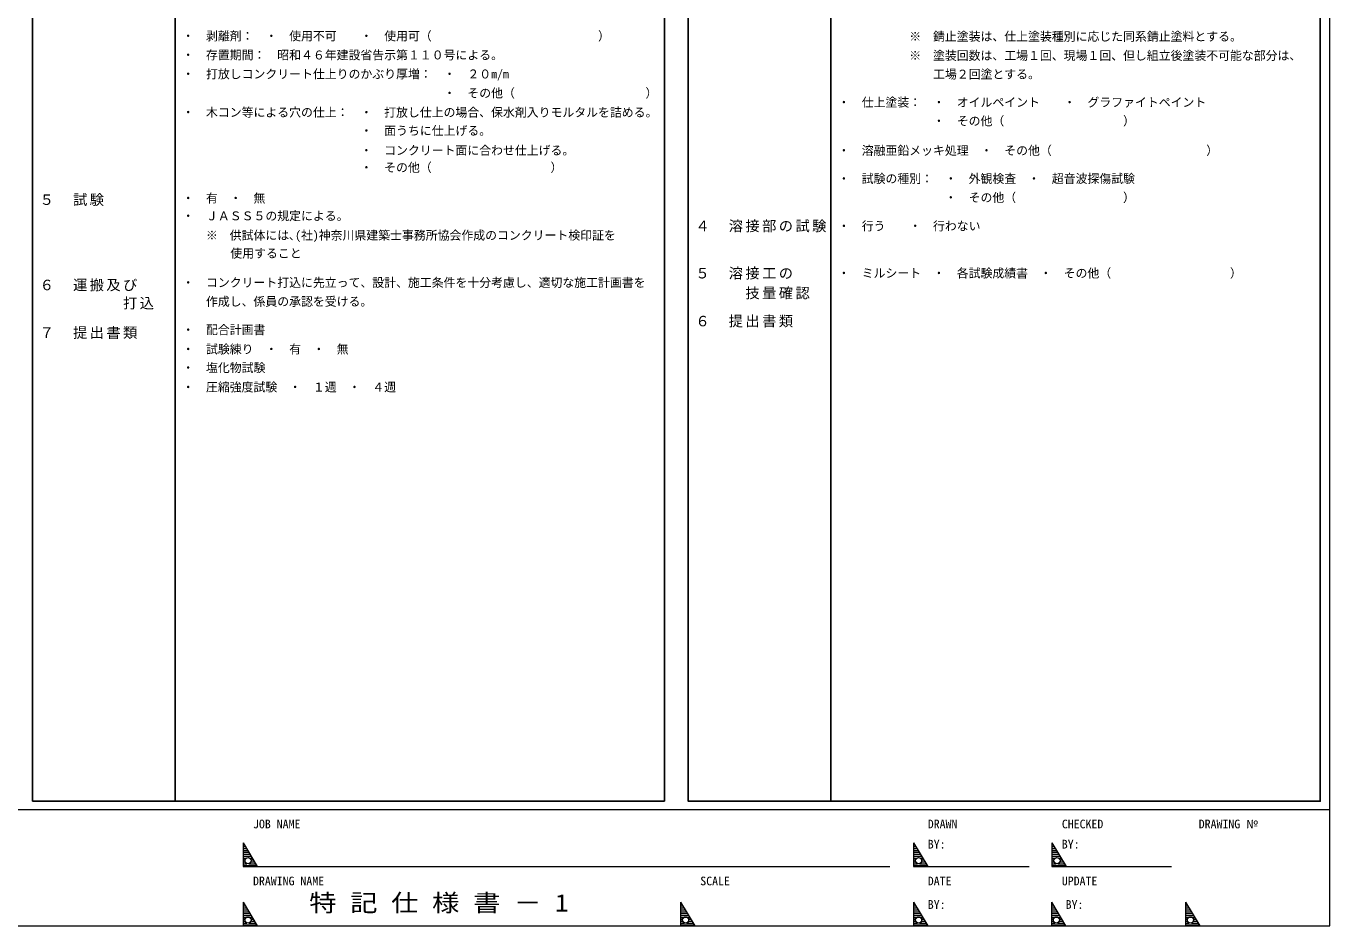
# Model space of a CAD drawing. Units: millimetres on the paper, with parts at other scales. Extents: x -281 to 274, y -183 to 198.
# Drawn here: x -0.2 to 274.2, y -183 to 6.5 of the extents above; entities that cross this region are included whole.
import ezdxf
from ezdxf.enums import TextEntityAlignment as Align

# ---------------------------------------------------------------- set-up
doc = ezdxf.new("R2010")
doc.units = ezdxf.units.MM
for name, color, linetype in [('1-B', 6, 'Continuous'), ('1-C', 6, 'Continuous'), ('1-E_ハッチ', 6, 'Continuous'), ('C-6_ 文  字', 7, 'Continuous')]:
    doc.layers.add(name, color=color, linetype=linetype)
doc.layers.add('1-D', color=3, linetype='Continuous', lineweight=25)
doc.layers.add('C-0_ 通り芯', color=2, linetype='Continuous', lineweight=9)
doc.styles.add('ＭＳ ゴシック', font='')
doc.styles.get('ＭＳ ゴシック').set_extended_font_data('MS Gothic')

msp = doc.modelspace()

# ---------------------------------------------------------------- linework, layer by layer
at = {"layer": '1-D'}
for p, q in [((1.155, -156.72), (1.155, 113.281)), ((31.155, 113.281), (31.155, -156.72)), ((134.155, 113.281), (134.155, -156.72)), ((169.155, 81.281), (169.155, -156.72)), ((1.155, -156.72), (134.155, -156.72))]:
    msp.add_line(p, q, dxfattribs=at)
msp.add_lwpolyline([(139.155, 81.281), (139.155, -156.72), (272.155, -156.72), (272.155, 81.281)], dxfattribs=at)
at = {"layer": 'C-0_ 通り芯', "color": 7, "lineweight": 18}
msp.add_line((-280.946, -158.475), (274.192, -158.475), dxfattribs=at)
at = {"layer": 'C-0_ 通り芯'}
for p, q in [((45.459, -165.475), (45.459, -170.475)), ((45.459, -165.475), (48.459, -170.475)), ((45.459, -165.875), (45.699, -165.875)), ((45.459, -166.275), (45.939, -166.275)), ((45.459, -166.675), (46.179, -166.675)), ((45.459, -167.075), (46.419, -167.075)), ((186.559, -165.475), (186.559, -170.475)), ((186.559, -165.475), (189.559, -170.475)), ((186.559, -165.875), (186.799, -165.875)), ((186.559, -166.275), (187.039, -166.275)), ((186.559, -166.675), (187.279, -166.675)), ((186.559, -167.075), (187.519, -167.075)), ((215.674, -165.475), (215.674, -170.475)), ((215.674, -165.475), (218.674, -170.475)), ((215.674, -165.875), (215.914, -165.875)), ((215.674, -166.275), (216.154, -166.275)), ((215.674, -166.675), (216.394, -166.675)), ((215.674, -167.075), (216.634, -167.075)), ((45.459, -167.475), (46.659, -167.475)), ((45.459, -167.875), (46.899, -167.875)), ((45.459, -168.275), (47.139, -168.275)), ((45.459, -168.675), (46.11, -168.675)), ((45.459, -169.075), (45.836, -169.075)), ((45.459, -169.475), (45.853, -169.475)), ((45.459, -169.875), (46.27, -169.875)), ((46.739, -169.875), (48.099, -169.875)), ((46.916, -168.675), (47.379, -168.675)), ((47.201, -169.475), (47.859, -169.475)), ((47.213, -169.075), (47.619, -169.075)), ((186.559, -167.475), (187.759, -167.475)), ((186.559, -167.875), (187.999, -167.875)), ((186.559, -168.275), (188.239, -168.275)), ((186.559, -168.675), (187.21, -168.675)), ((186.559, -169.075), (186.936, -169.075)), ((186.559, -169.475), (186.953, -169.475)), ((186.559, -169.875), (187.37, -169.875)), ((187.839, -169.875), (189.199, -169.875)), ((188.016, -168.675), (188.479, -168.675)), ((188.302, -169.475), (188.959, -169.475)), ((188.313, -169.075), (188.719, -169.075)), ((215.674, -167.475), (216.874, -167.475)), ((215.674, -167.875), (217.114, -167.875)), ((215.674, -168.275), (217.354, -168.275)), ((215.674, -168.675), (216.326, -168.675)), ((215.674, -169.075), (216.052, -169.075)), ((215.674, -169.475), (216.069, -169.475)), ((215.674, -169.875), (216.486, -169.875)), ((216.955, -169.875), (218.314, -169.875)), ((217.132, -168.675), (217.594, -168.675)), ((217.417, -169.475), (218.074, -169.475)), ((217.429, -169.075), (217.834, -169.075)), ((45.459, -170.275), (48.339, -170.275)), ((186.559, -170.275), (189.439, -170.275)), ((215.674, -170.275), (218.554, -170.275)), ((45.459, -177.975), (45.459, -182.975)), ((45.459, -177.975), (48.459, -182.975)), ((137.521, -177.975), (137.521, -182.975)), ((137.521, -177.975), (140.521, -182.975)), ((186.559, -177.975), (186.559, -182.975)), ((186.559, -177.975), (189.559, -182.975)), ((215.573, -177.975), (215.573, -182.975)), ((215.573, -177.975), (218.572, -182.975)), ((243.784, -177.975), (243.784, -182.975)), ((243.784, -177.975), (246.784, -182.975)), ((45.459, -178.375), (45.699, -178.375)), ((45.459, -178.775), (45.939, -178.775)), ((45.459, -179.175), (46.179, -179.175)), ((45.459, -179.575), (46.419, -179.575)), ((45.459, -179.975), (46.659, -179.975)), ((45.459, -180.375), (46.899, -180.375)), ((45.459, -180.775), (47.139, -180.775)), ((137.521, -178.375), (137.761, -178.375)), ((137.521, -178.775), (138.001, -178.775)), ((137.521, -179.175), (138.241, -179.175)), ((137.521, -179.575), (138.481, -179.575)), ((137.521, -179.975), (138.721, -179.975)), ((137.521, -180.375), (138.961, -180.375)), ((137.521, -180.775), (139.201, -180.775)), ((186.559, -178.375), (186.799, -178.375)), ((186.559, -178.775), (187.039, -178.775)), ((186.559, -179.175), (187.279, -179.175)), ((186.559, -179.575), (187.519, -179.575)), ((186.559, -179.975), (187.759, -179.975)), ((186.559, -180.375), (187.999, -180.375)), ((186.559, -180.775), (188.239, -180.775)), ((215.573, -178.375), (215.813, -178.375)), ((215.573, -178.775), (216.053, -178.775)), ((215.573, -179.175), (216.293, -179.175)), ((215.573, -179.575), (216.532, -179.575)), ((215.573, -179.975), (216.772, -179.975)), ((215.573, -180.375), (217.012, -180.375)), ((215.573, -180.775), (217.252, -180.775)), ((243.784, -178.375), (244.024, -178.375)), ((243.784, -178.775), (244.264, -178.775)), ((243.784, -179.175), (244.504, -179.175)), ((243.784, -179.575), (244.744, -179.575)), ((243.784, -179.975), (244.984, -179.975)), ((243.784, -180.375), (245.224, -180.375)), ((243.784, -180.775), (245.464, -180.775)), ((45.459, -181.175), (46.11, -181.175)), ((45.459, -181.575), (45.836, -181.575)), ((45.459, -181.975), (45.853, -181.975)), ((45.459, -182.375), (46.27, -182.375)), ((45.459, -182.775), (48.339, -182.775)), ((46.739, -182.375), (48.099, -182.375)), ((46.916, -181.175), (47.379, -181.175)), ((47.201, -181.975), (47.859, -181.975)), ((47.213, -181.575), (47.619, -181.575)), ((137.521, -181.175), (138.173, -181.175)), ((137.521, -181.575), (137.899, -181.575)), ((137.521, -181.975), (137.916, -181.975)), ((137.521, -182.375), (138.333, -182.375)), ((137.521, -182.775), (140.401, -182.775)), ((138.801, -182.375), (140.161, -182.375)), ((138.979, -181.175), (139.441, -181.175)), ((139.264, -181.975), (139.921, -181.975)), ((139.276, -181.575), (139.681, -181.575)), ((186.559, -181.175), (187.21, -181.175)), ((186.559, -181.575), (186.936, -181.575)), ((186.559, -181.975), (186.953, -181.975)), ((186.559, -182.375), (187.37, -182.375)), ((186.559, -182.775), (189.439, -182.775)), ((187.839, -182.375), (189.199, -182.375)), ((188.016, -181.175), (188.479, -181.175)), ((188.302, -181.975), (188.959, -181.975)), ((188.313, -181.575), (188.719, -181.575)), ((215.573, -181.175), (216.224, -181.175)), ((215.573, -181.575), (215.95, -181.575)), ((215.573, -181.975), (215.967, -181.975)), ((215.573, -182.375), (216.384, -182.375)), ((215.573, -182.775), (218.453, -182.775)), ((216.853, -182.375), (218.213, -182.375)), ((217.03, -181.175), (217.492, -181.175)), ((217.315, -181.975), (217.973, -181.975)), ((217.327, -181.575), (217.733, -181.575)), ((243.784, -181.175), (244.435, -181.175)), ((243.784, -181.575), (244.161, -181.575)), ((243.784, -181.975), (244.178, -181.975)), ((243.784, -182.375), (244.595, -182.375)), ((243.784, -182.775), (246.664, -182.775)), ((245.064, -182.375), (246.424, -182.375)), ((245.241, -181.175), (245.704, -181.175)), ((245.527, -181.975), (246.184, -181.975)), ((245.538, -181.575), (245.944, -181.575))]:
    msp.add_line(p, q, dxfattribs=at)
at = {"layer": 'C-0_ 通り芯', "color": 5}
for p, q in [((45.459, -170.475), (181.559, -170.475)), ((186.559, -170.475), (210.877, -170.475)), ((215.674, -170.475), (240.886, -170.475))]:
    msp.add_line(p, q, dxfattribs=at)
at = {"layer": 'C-0_ 通り芯', "color": 7, "lineweight": 18}
msp.add_lwpolyline([(-280.946, -182.975), (274.192, -182.975), (274.192, 197.842)], dxfattribs=at)
at = {"layer": 'C-0_ 通り芯'}
for centre in [(46.524, -169.242), (187.624, -169.242), (216.74, -169.242), (46.524, -181.742), (138.587, -181.742), (187.624, -181.742), (216.638, -181.742), (244.849, -181.742)]:
    msp.add_circle(centre, 0.648, dxfattribs=at)

# ---------------------------------------------------------------- texts
at = {"layer": '1-B', "style": 'ＭＳ ゴシック'}
for s, p in [('・\u3000剥離剤：\u3000・\u3000使用不可\u3000\u3000・\u3000使用可（\u3000\u3000\u3000\u3000\u3000\u3000\u3000\u3000\u3000\u3000\u3000\u3000\u3000\u3000）', (32.655, 2.929)), ('・\u3000存置期間：\u3000昭和４６年建設省告示第１１０号による。', (32.655, -1.071)), ('・\u3000打放しコンクリート仕上りのかぶり厚増：\u3000・\u3000２０m/m\u3000', (32.655, -5.071)), ('\u3000\u3000\u3000\u3000\u3000\u3000\u3000\u3000\u3000\u3000\u3000\u3000\u3000\u3000\u3000\u3000\u3000\u3000\u3000\u3000\u3000\u3000・\u3000その他（\u3000\u3000\u3000\u3000\u3000\u3000\u3000\u3000\u3000\u3000\u3000）', (32.655, -9.087)), ('・\u3000木コン等による穴の仕上：\u3000・\u3000打放し仕上の場合、保水剤入りモルタルを詰める。', (32.655, -13.138)), ('\u3000\u3000\u3000\u3000\u3000\u3000\u3000\u3000\u3000\u3000\u3000\u3000\u3000\u3000\u3000・\u3000面うちに仕上げる。', (32.655, -16.997)), ('\u3000\u3000\u3000\u3000\u3000\u3000\u3000\u3000\u3000\u3000\u3000\u3000\u3000\u3000\u3000・\u3000コンクリート面に合わせ仕上げる。', (32.655, -21.151)), ('\u3000\u3000\u3000\u3000\u3000\u3000\u3000\u3000\u3000\u3000\u3000\u3000\u3000\u3000\u3000・\u3000その他（\u3000\u3000\u3000\u3000\u3000\u3000\u3000\u3000\u3000\u3000）', (32.655, -24.749)), ('・\u3000有\u3000・\u3000無', (32.655, -31.208)), ('・\u3000ＪＡＳＳ５の規定による。', (32.655, -34.949)), ('\u3000\u3000※\u3000供試体には､(社)神奈川県建築士事務所協会作成のコンクリート検印証を', (32.655, -39.03)), ('・\u3000コンクリート打込に先立って、設計、施工条件を十分考慮し、適切な施工計画書を', (32.655, -48.987)), ('\u3000\u3000作成し、係員の承認を受ける。', (32.655, -52.971)), ('・\u3000配合計画書', (32.655, -58.923)), ('・\u3000試験練り\u3000・\u3000有\u3000・\u3000無', (32.655, -63.004)), ('・\u3000塩化物試験', (32.655, -66.915)), ('・\u3000圧縮強度試験\u3000・\u3000１週\u3000・\u3000４週', (32.655, -70.996))]:
    msp.add_text(s, height=1.833, dxfattribs=at).set_placement(p, align=Align.BOTTOM_LEFT)
at = {"layer": '1-B', "color": 2, "char_height": 2.199, "attachment_point": 7, "style": 'ＭＳ ゴシック'}
for s, insert in [('\\T1.17;５\u3000試験', (2.655, -31.393)), ('\\T1.17;６\u3000運搬及び', (2.655, -49.359)), ('\\T1.17;\u3000\u3000\u3000\u3000\u3000打込', (2.655, -53.157)), ('\\T1.17;７\u3000提出書類', (2.655, -59.391))]:
    msp.add_mtext(s, dxfattribs=dict(at, insert=insert))
at = {"layer": '1-C', "style": 'ＭＳ ゴシック'}
for s, p in [('\u3000\u3000\u3000\u3000\u3000\u3000※\u3000錆止塗装は、仕上塗装種別に応じた同系錆止塗料とする。', (170.655, 2.839)), ('\u3000\u3000\u3000\u3000\u3000\u3000※\u3000塗装回数は、工場１回、現場１回、但し組立後塗装不可能な部分は、', (170.655, -1.177)), ('\u3000\u3000\u3000\u3000\u3000\u3000\u3000\u3000工場２回塗とする。', (170.655, -5.108)), ('・\u3000仕上塗装：\u3000・\u3000オイルペイント\u3000\u3000・\u3000グラファイトペイント', (170.655, -11.027)), ('\u3000\u3000\u3000\u3000\u3000\u3000\u3000\u3000・\u3000その他（\u3000\u3000\u3000\u3000\u3000\u3000\u3000\u3000\u3000\u3000）', (170.655, -14.958)), ('・\u3000溶融亜鉛メッキ処理\u3000・\u3000その他（\u3000\u3000\u3000\u3000\u3000\u3000\u3000\u3000\u3000\u3000\u3000\u3000\u3000）', (170.655, -21.176)), ('・\u3000試験の種別：\u3000・\u3000外観検査\u3000・\u3000超音波探傷試験\u3000', (170.655, -27.1)), ('\u3000\u3000\u3000\u3000\u3000\u3000\u3000\u3000\u3000・\u3000その他（\u3000\u3000\u3000\u3000\u3000\u3000\u3000\u3000\u3000）', (170.655, -31.08)), ('・\u3000行う\u3000\u3000・\u3000行わない\u3000', (170.655, -37.08)), ('・\u3000ミルシート\u3000・\u3000各試験成績書\u3000・\u3000その他（\u3000\u3000\u3000\u3000\u3000\u3000\u3000\u3000\u3000\u3000）\u3000', (170.655, -47.001))]:
    msp.add_text(s, height=1.833, dxfattribs=at).set_placement(p, align=Align.BOTTOM_LEFT)
at = {"layer": '1-C', "color": 2, "char_height": 2.199, "attachment_point": 7, "style": 'ＭＳ ゴシック'}
for s, insert in [('\\T1.17;４\u3000溶接部の試験', (140.655, -36.928)), ('\\T1.17;５\u3000溶接工の', (140.655, -46.876)), ('\\T1.17;\u3000\u3000\u3000技量確認', (140.655, -51.046)), ('\\T1.17;６\u3000提出書類', (140.655, -56.967))]:
    msp.add_mtext(s, dxfattribs=dict(at, insert=insert))
at = {"layer": '1-E_ハッチ', "style": 'ＭＳ ゴシック'}
msp.add_text('使用すること', height=1.833, dxfattribs=at).set_placement((42.784, -42.822), align=Align.BOTTOM_LEFT)
at = {"layer": 'C-0_ 通り芯', "color": 6, "style": 'ＭＳ ゴシック'}
for s, p in [('JOB NAME', (47.554, -162.975)), ('DRAWN', (189.559, -162.975)), ('CHECKED', (217.77, -162.975)), ('DRAWING №', (246.583, -162.975)), ('BY:', (189.559, -167.225)), ('BY:', (217.77, -167.225)), ('DRAWING NAME', (47.554, -174.975)), ('SCALE', (141.677, -174.975)), ('DATE', (189.559, -174.975)), ('UPDATE', (217.77, -174.975)), ('BY:', (189.559, -179.925)), ('BY:', (218.572, -179.925))]:
    msp.add_text(s, height=1.833, dxfattribs=at).set_placement(p, align=Align.BOTTOM_LEFT)
at = {"layer": 'C-6_ 文  字', "style": 'ＭＳ ゴシック', "width": 1.15}
msp.add_text('特 記 仕 様 書 － 1', height=3.666, dxfattribs=at).set_placement((59.382, -181.037), align=Align.BOTTOM_LEFT)

doc.saveas('drawing.dxf')
